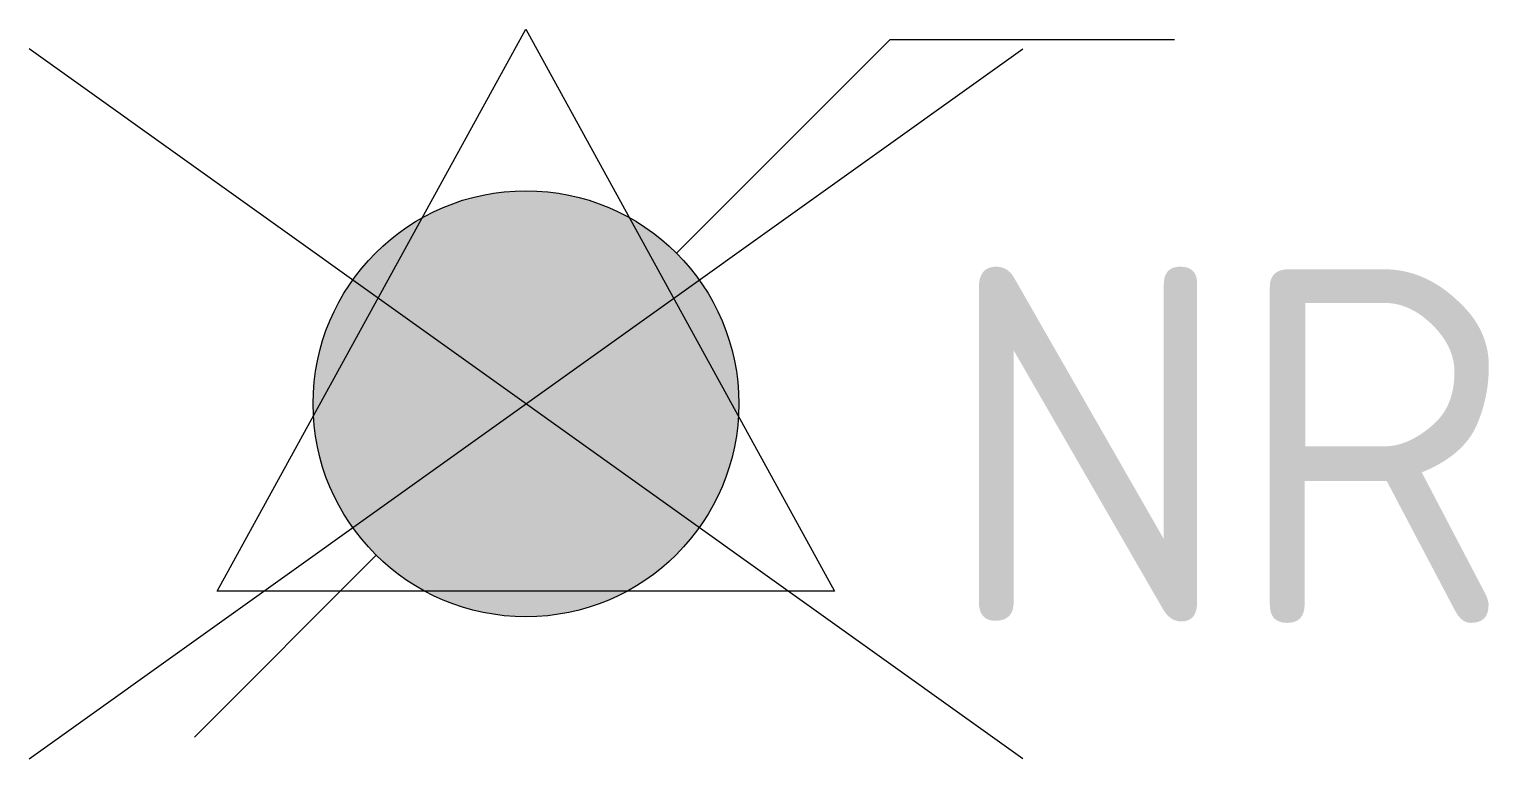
# Model space of a CAD drawing. Extents: x -3.5 to 6.8, y -2.5 to 2.6.
import ezdxf

# ---------------------------------------------------------------- set-up
doc = ezdxf.new("R2010")
doc.units = 0
doc.styles.add('NLCS-ISO', font='NLCS-ISO.ttf')

msp = doc.modelspace()

# ---------------------------------------------------------------- hatches: boundary and pattern name
h = msp.add_hatch(color=256)
edge = h.paths.add_edge_path()
edge.add_arc((0, 0), 1.5, 0, 360)

# ---------------------------------------------------------------- linework, layer by layer
for p, q in [((-3.5, -2.5), (3.5, 2.5)), ((3.5, -2.5), (-3.5, 2.5)), ((2.565, 2.564), (4.57, 2.564))]:
    msp.add_line(p, q)
at = {"flags": 128}
msp.add_lwpolyline([(0, 2.638), (2.175, -1.319), (-2.175, -1.319)], close=True, dxfattribs=at)
for points in [[(1.061, 1.061), (2.565, 2.564)], [(-2.335, -2.347), (-1.055, -1.066)]]:
    msp.add_lwpolyline(points, dxfattribs=at)
msp.add_circle((0, 0), 1.5)

# ---------------------------------------------------------------- texts
at = {"style": 'NLCS-ISO'}
msp.add_attdef('NR', (2.935, -1.543), '', height=2.5, dxfattribs=at)

doc.saveas('drawing.dxf')
